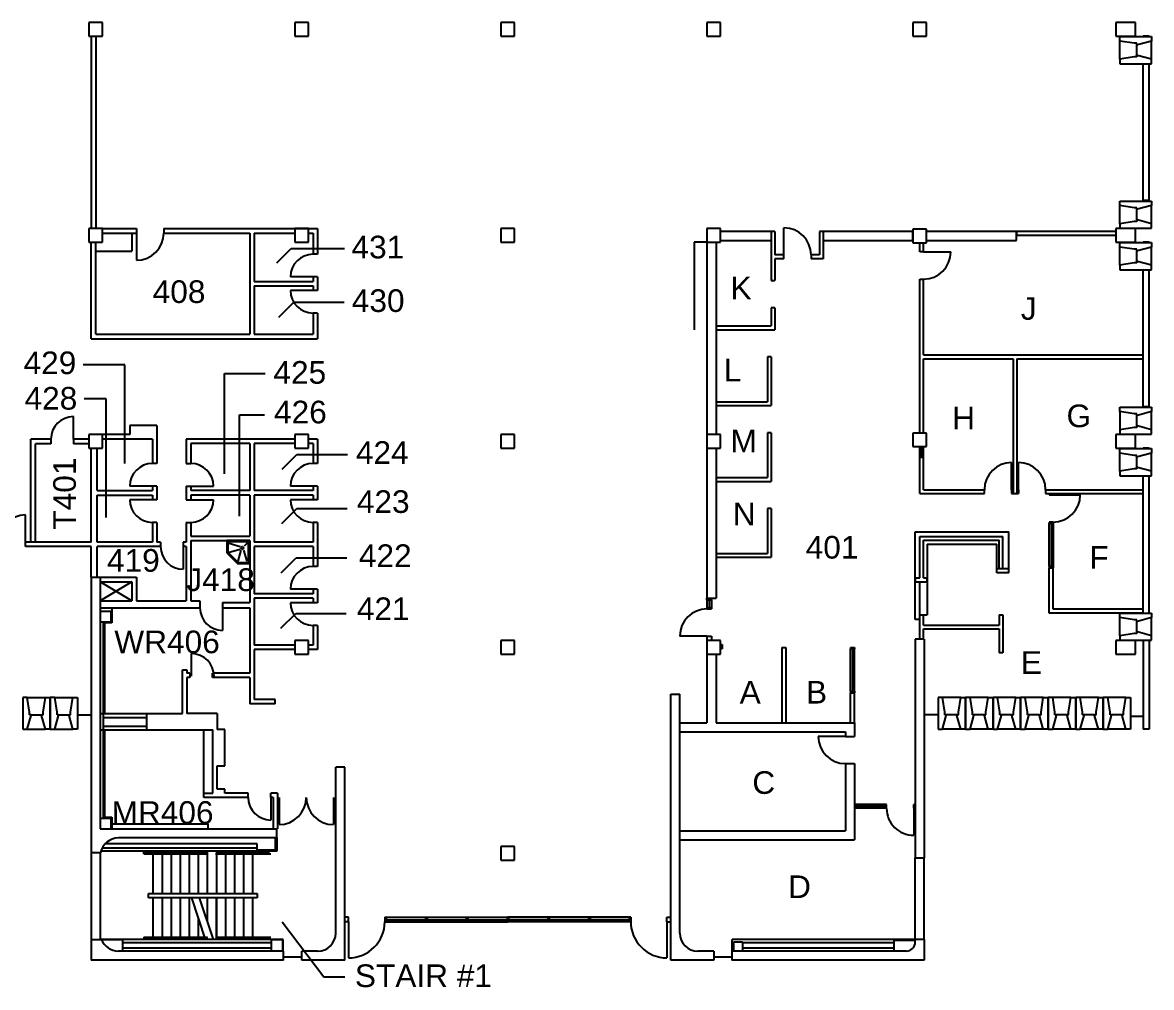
# Model space of a CAD drawing. Header units: inches. Extents: x -196 to 3068, y -5 to 2578.
# Drawn here: x 1572 to 3068, y -5 to 1273 of the extents above; entities that cross this region are included whole.
import ezdxf

# ---------------------------------------------------------------- set-up
doc = ezdxf.new("R2010")
doc.units = ezdxf.units.IN
doc.header["$MEASUREMENT"] = 0
for name, color, linetype in [('A-DOOR', 4, 'Continuous'), ('A-FLOR-HRAL', 4, 'Continuous'), ('A-FLOR-STRS', 4, 'Continuous'), ('A-FLOR-TEXT', 7, 'Continuous'), ('A-FURN', 3, 'Continuous'), ('A-GLAZ', 3, 'Continuous'), ('A-WALL', 5, 'Continuous'), ('A-WALL-JAMB', 6, 'Continuous'), ('P-SANR-EQPM', 5, 'Continuous'), ('S-COLS', 6, 'Continuous')]:
    doc.layers.add(name, color=color, linetype=linetype)
doc.styles.get("Standard").update_dxf_attribs({"font": 'arial.ttf'})

msp = doc.modelspace()

# ---------------------------------------------------------------- linework, layer by layer
for p, q in [((1717.3, 506.7), (1675.3, 532.2)), ((1717.3, 532.2), (1675.3, 506.7)), ((1717.3, 506.7), (1675.3, 532.2)), ((1717.3, 532.2), (1675.3, 506.7)), ((1717.3, 506.7), (1675.3, 532.2)), ((1717.3, 532.2), (1675.3, 506.7))]:
    msp.add_line(p, q)
at = {"layer": 'A-DOOR'}
for p, q in [((1723.3, 994.2), (1723.3, 958.2)), ((2581.3, 965.2), (2581.3, 1001.2)), ((2766.3, 969.2), (2802.3, 969.2)), ((1957.3, 936.2), (1927.3, 936.2)), ((1957.3, 918.2), (1927.3, 918.2)), ((1639.8, 721), (1639.8, 751)), ((2883, 654.2), (2883, 690.2)), ((2892, 654.2), (2892, 690.2)), ((1744.3, 658.9), (1714.3, 658.9)), ((1795.3, 658.9), (1825.3, 658.9)), ((1957.3, 658.9), (1927.3, 658.9)), ((2938, 647.2), (2974, 647.2)), ((1744.3, 640.9), (1714.3, 640.9)), ((1795.3, 640.9), (1825.3, 640.9)), ((1957.3, 640.9), (1927.3, 640.9)), ((1576.3, 584.7), (1576.3, 620.7)), ((1785.3, 578.7), (1785.3, 548.7)), ((1957.3, 522.4), (1927.3, 522.4)), ((1837.3, 497.7), (1837.3, 467.7)), ((1957.3, 504.4), (1927.3, 504.4)), ((2479.3, 460.2), (2443.3, 460.2)), ((1796, 406.9), (1796, 436.9)), ((2662.7, 327.2), (2626.7, 327.2)), ((1901.3, 246.4), (1901.3, 216.4)), ((1912.3, 246.4), (1912.3, 210.4)), ((1984.3, 246.4), (1984.3, 210.4)), ((2753.3, 232.2), (2753.3, 196.2)), ((2004.3, 81.7), (2004.3, 33.7)), ((2426.3, 81.7), (2426.3, 33.7))]:
    msp.add_line(p, q, dxfattribs=at)
for centre, radius, start, end in [((1723.3, 994.2), 36, 270, 0), ((2581.3, 965.2), 36, 0, 90), ((1957.3, 936.2), 30, 90, 180), ((2766.3, 969.2), 36, 270, 0), ((1957.3, 918.2), 30, 180, 270), ((1639.8, 721), 30, 90, 180), ((1744.3, 658.9), 30, 90, 180), ((1795.3, 658.9), 30, 360, 90), ((1957.3, 658.9), 30, 90, 180), ((2883, 654.2), 36, 90, 180), ((2892, 654.2), 36, 0, 90), ((2938, 647.2), 36, 270, 0), ((1744.3, 640.9), 30, 180, 270), ((1795.3, 640.9), 30, 270, 0), ((1957.3, 640.9), 30, 180, 270), ((1576.3, 584.7), 36, 90, 180), ((1785.3, 578.7), 30, 180, 270), ((1957.3, 522.4), 30, 90, 180), ((1837.3, 497.7), 30, 180, 270), ((1957.3, 504.4), 30, 180, 270), ((2479.3, 460.2), 36, 90, 180), ((1796, 406.9), 30, 0, 90), ((2662.7, 327.2), 36, 180, 270), ((1901.3, 246.4), 30, 180, 270), ((1912.3, 246.4), 36, 270, 0), ((1984.3, 246.4), 36, 180, 270), ((2753, 231.9), 35.7, 180, 270.4947), ((2004.3, 81.7), 48, 270, 0), ((2426.3, 81.7), 48, 180, 270)]:
    msp.add_arc(centre, radius, start, end, dxfattribs=at)
at = {"layer": 'A-FLOR-HRAL'}
for p, q in [((1733.1, 171.8), (1733.1, 174.8)), ((1733.1, 171.8), (1817.5, 171.8)), ((1734.6, 173.3), (1734.6, 174.8)), ((1734.6, 173.3), (1818, 173.3)), ((1828.1, 171.8), (1901.1, 171.8)), ((1828.6, 173.3), (1899.6, 173.3)), ((1739.1, 119.2), (1883.1, 119.2)), ((1739.1, 113.2), (1739.1, 119.2)), ((1883.1, 113.2), (1739.1, 113.2)), ((1883.1, 119.2), (1883.1, 113.2)), ((1733.1, 61.3), (1817.5, 61.3)), ((1733.1, 61.3), (1733.1, 58.3)), ((1828.1, 61.3), (1901.1, 61.3)), ((1734.6, 59.8), (1818, 59.8)), ((1734.6, 59.8), (1734.6, 58.3)), ((1828.6, 59.8), (1899.6, 59.8))]:
    msp.add_line(p, q, dxfattribs=at)
at = {"layer": 'A-FLOR-STRS'}
for p, q in [((1745.1, 175.2), (1745.1, 119.2)), ((1757.1, 175.2), (1757.1, 119.2)), ((1769.1, 175.2), (1769.1, 119.2)), ((1781.1, 175.2), (1781.1, 119.2)), ((1793.1, 175.2), (1793.1, 119.2)), ((1805.1, 175.2), (1805.1, 119.2)), ((1817.1, 175.2), (1817.1, 119.2)), ((1829.1, 175.2), (1829.1, 119.2)), ((1841.1, 175.2), (1841.1, 119.2)), ((1853.1, 175.2), (1853.1, 119.2)), ((1865.1, 175.2), (1865.1, 119.2)), ((1877.1, 175.2), (1877.1, 119.2)), ((1745.1, 113.2), (1745.1, 58.3)), ((1757.1, 113.2), (1757.1, 58.3)), ((1769.1, 113.2), (1769.1, 58.3)), ((1781.1, 113.2), (1781.1, 58.3)), ((1793.1, 113.2), (1793.1, 58.3)), ((1814.7, 58.3), (1796.5, 113.2)), ((1825.2, 58.3), (1806.9, 113.5)), ((1817.1, 113.2), (1817.1, 82.9)), ((1829.1, 113.2), (1829.1, 58.3)), ((1829.1, 58.3), (1829.1, 112.3)), ((1841.1, 113.2), (1841.1, 58.3)), ((1853.1, 113.2), (1853.1, 58.3)), ((1865.1, 113.2), (1865.1, 58.3)), ((1877.1, 113.2), (1877.1, 58.3)), ((1805.1, 87.3), (1805.1, 58.3))]:
    msp.add_line(p, q, dxfattribs=at)
at = {"layer": 'A-FLOR-TEXT'}
for p, q in [((1909.2, 954.8), (1928.1, 973.8)), ((1928.1, 973.8), (1998.8, 973.8)), ((1912, 882.8), (1931.7, 902.5)), ((1931.7, 902.5), (1998.6, 902.5)), ((1707.7, 819.8), (1652.8, 819.8)), ((1707.7, 688.9), (1707.7, 819.8)), ((1839.7, 675.3), (1839.7, 808)), ((1839.7, 808), (1893.8, 808)), ((1682.9, 774.7), (1653.7, 774.7)), ((1682.9, 617.3), (1682.9, 774.7)), ((1859.6, 618.9), (1859.6, 753.2)), ((1859.6, 753.2), (1893, 753.2)), ((1916.2, 681.2), (1935.9, 701)), ((1935.9, 701), (2002.8, 701)), ((1915.8, 609.5), (1935.6, 629.3)), ((1935.6, 629.3), (2002.4, 629.3)), ((1915.2, 544), (1934.9, 563.7)), ((1934.9, 563.7), (2001.8, 563.7)), ((1914.5, 470.6), (1934.3, 490.3)), ((1934.3, 490.3), (2001.1, 490.3)), ((1971.5, 8.1), (1916.1, 81.3)), ((1999.4, 8.1), (1971.5, 8.1))]:
    msp.add_line(p, q, dxfattribs=at)
at = {"layer": 'A-FURN'}
for p in [(1717.3, 994.2), (1717.3, 994.2), (1669.3, 970.2), (1669.3, 970.2)]:
    msp.add_line(p, (1717.3, 970.2), dxfattribs=at)
at = {"layer": 'A-GLAZ'}
for p, q in [((3049, 1229.7), (3049, 1243.7)), ((3049, 1011.7), (3049, 1025.7)), ((3049, 956.7), (3049, 970.7)), ((3049, 738.7), (3049, 752.7)), ((2761.3, 699.2), (2761.3, 709.2)), ((2763.8, 709.2), (2763.8, 699.2)), ((2766.3, 699.2), (2766.3, 709.2)), ((3049, 683.7), (3049, 697.7)), ((2933, 552.7), (2933, 609.2)), ((2935.5, 609.2), (2935.5, 552.7)), ((2938, 609.2), (2938, 552.7)), ((2479.3, 508.4), (2479.3, 498.2)), ((2482.3, 508.4), (2482.3, 498.2)), ((2485.3, 508.4), (2485.3, 498.2)), ((3049, 465.7), (3049, 479.7)), ((2669.7, 387.2), (2669.7, 443.2)), ((2672.2, 443.2), (2672.2, 387.2)), ((2674.7, 387.2), (2674.7, 443.2)), ((1583.5, 356), (1597.5, 356)), ((1620, 356), (1634, 356)), ((1645, 356), (1663.3, 356)), ((2785.5, 356), (2767.3, 356)), ((2810.5, 356), (2796.5, 356)), ((2847, 356), (2833, 356)), ((2883.5, 356), (2869.5, 356)), ((2920, 356), (2906, 356)), ((2956.5, 356), (2942.5, 356)), ((2993, 356), (2979, 356)), ((3029.5, 356), (3015.5, 356)), ((3057.3, 353.8), (3040.5, 353.8)), ((2715.3, 237.2), (2676.7, 237.2)), ((2676.7, 234.7), (2715.3, 234.7)), ((2715.3, 232.2), (2676.7, 232.2)), ((1663.3, 173.2), (1663.3, 58.2)), ((1675.3, 173.2), (1675.3, 58.2)), ((2755.3, 58.2), (2755.3, 166.2)), ((2767.3, 58.2), (2767.3, 166.2)), ((2052.3, 87.7), (2215.3, 87.7)), ((2052.3, 84.3), (2215.3, 84.3)), ((2052.3, 81.7), (2215.3, 81.7)), ((2378.3, 87.7), (2215.3, 87.7)), ((2378.3, 84.3), (2215.3, 84.3)), ((2378.3, 81.7), (2215.3, 81.7)), ((1942.3, 34.7), (1918.3, 34.7)), ((2512.3, 34.7), (2488.3, 34.7))]:
    msp.add_line(p, q, dxfattribs=at)
at = {"layer": 'A-WALL'}
for p, q in [((1663.3, 1255.2), (1663.3, 1000.2)), ((1663.3, 1255.2), (1663.3, 1000.2)), ((1669.3, 1255.2), (1669.3, 1000.2)), ((1669.3, 1255.2), (1669.3, 1000.2)), ((3026.3, 1254.7), (3068.3, 1254.7)), ((3026.3, 1248.7), (3026.3, 1254.7)), ((3026.3, 1248.7), (3026.3, 1254.7)), ((3045.6, 1245.7), (3026.3, 1248.7)), ((3026.3, 1224.7), (3026.3, 1248.7)), ((3049, 1245.7), (3045.6, 1245.7)), ((3049, 1243.7), (3049, 1245.7)), ((3050, 1243.7), (3049, 1243.7)), ((3068.3, 1248.7), (3050, 1243.7)), ((3065.3, 1255.2), (3057.3, 1255.2)), ((3068.3, 1254.7), (3068.3, 1248.7)), ((3068.3, 1224.7), (3068.3, 1248.7)), ((3045.6, 1227.7), (3026.3, 1224.7)), ((3049, 1227.7), (3045.6, 1227.7)), ((3050, 1229.7), (3049, 1229.7)), ((3049, 1229.7), (3049, 1227.7)), ((3068.3, 1224.7), (3050, 1229.7)), ((3026.3, 1224.7), (3026.3, 1218.7)), ((3026.3, 1224.7), (3026.3, 1218.7)), ((3026.3, 1218.7), (3068.3, 1218.7)), ((3065.3, 1218.2), (3057.3, 1218.2)), ((3057.3, 1037.2), (3057.3, 1218.2)), ((3065.3, 1037.2), (3065.3, 1218.2)), ((3068.3, 1218.7), (3068.3, 1224.7)), ((3026.3, 1030.7), (3026.3, 1036.7)), ((3026.3, 1036.7), (3068.3, 1036.7)), ((3026.3, 1030.7), (3026.3, 1036.7)), ((3065.3, 1037.2), (3057.3, 1037.2)), ((3068.3, 1036.7), (3068.3, 1030.7)), ((3045.6, 1027.7), (3026.3, 1030.7)), ((3026.3, 1006.7), (3026.3, 1030.7)), ((3049, 1027.7), (3045.6, 1027.7)), ((3049, 1025.7), (3049, 1027.7)), ((3050, 1025.7), (3049, 1025.7)), ((3068.3, 1030.7), (3050, 1025.7)), ((3068.3, 1006.7), (3068.3, 1030.7)), ((3045.6, 1009.7), (3026.3, 1006.7)), ((3026.3, 1006.7), (3026.3, 1000.7)), ((3026.3, 1006.7), (3026.3, 1000.7)), ((3049, 1009.7), (3045.6, 1009.7)), ((3049, 1011.7), (3049, 1009.7)), ((3050, 1011.7), (3049, 1011.7)), ((3068.3, 1006.7), (3050, 1011.7)), ((3068.3, 1000.7), (3068.3, 1006.7)), ((1678.3, 1000.2), (1723.3, 1000.2)), ((1678.3, 1000.2), (1723.3, 1000.2)), ((1678.3, 994.2), (1723.3, 994.2)), ((1678.3, 994.2), (1723.3, 994.2)), ((1723.3, 1000.2), (1723.3, 994.2)), ((1723.3, 1000.2), (1723.3, 994.2)), ((1759.3, 1000.2), (1963.3, 1000.2)), ((1759.3, 1000.2), (1759.3, 994.2)), ((1759.3, 994.2), (1873.3, 994.2)), ((1873.3, 994.2), (1873.3, 860.2)), ((1879.3, 994.2), (1933.3, 994.2)), ((1879.3, 994.2), (1879.3, 930.2)), ((1951.3, 994.2), (1957.3, 994.2)), ((1957.3, 994.2), (1957.3, 966.2)), ((1963.3, 1000.2), (1963.3, 966.2)), ((2564.3, 996.2), (2497.3, 996.2)), ((2564.3, 996.2), (2564.3, 931.2)), ((2569.3, 996.2), (2564.3, 996.2)), ((2569.3, 996.2), (2569.3, 965.2)), ((2628.3, 996.2), (2628.3, 965.2)), ((2633.3, 996.2), (2628.3, 996.2)), ((2752.3, 996.2), (2633.3, 996.2)), ((2633.3, 996.2), (2633.3, 960.2)), ((2752.3, 983.2), (2752.3, 995.2)), ((2889.3, 996.2), (2770.3, 996.2)), ((3021.3, 996.2), (2889.3, 996.2)), ((2889.3, 996.2), (2889.3, 991.2)), ((2889.3, 991.2), (2889.3, 996.2)), ((2889.3, 984.2), (2889.3, 996.2)), ((3021.3, 991.2), (2889.3, 991.2)), ((3026.3, 1000.7), (3068.3, 1000.7)), ((1663.3, 854.2), (1663.3, 982.2)), ((1663.3, 854.2), (1663.3, 982.2)), ((1669.3, 860.2), (1669.3, 982.2)), ((1669.3, 860.2), (1669.3, 982.2)), ((2479.3, 982.2), (2462.2, 982.2)), ((2462.2, 982.2), (2462.2, 866.2)), ((2479.3, 982.2), (2479.3, 727.2)), ((2491.3, 982.2), (2491.3, 727.2)), ((2497.3, 984.2), (2564.3, 984.2)), ((2633.3, 984.2), (2752.3, 984.2)), ((2761.3, 969.2), (2761.3, 981.2)), ((2766.3, 969.2), (2766.3, 981.2)), ((2770.3, 984.2), (2889.3, 984.2)), ((3026.3, 981.7), (3068.3, 981.7)), ((3026.3, 975.7), (3026.3, 981.7)), ((3026.3, 951.7), (3026.3, 975.7)), ((3045.6, 972.7), (3026.3, 975.7)), ((3049, 972.7), (3045.6, 972.7)), ((3049, 970.7), (3049, 972.7)), ((3068.3, 975.7), (3050, 970.7)), ((3065.3, 982.2), (3057.3, 982.2)), ((3068.3, 981.7), (3068.3, 975.7)), ((3068.3, 951.7), (3068.3, 975.7)), ((1963.3, 966.2), (1957.3, 966.2)), ((2581.3, 965.2), (2569.3, 965.2)), ((2569.3, 960.2), (2569.3, 931.2)), ((2581.3, 960.2), (2569.3, 960.2)), ((2581.3, 960.2), (2581.3, 965.2)), ((2628.3, 965.2), (2617.3, 965.2)), ((2617.3, 965.2), (2617.3, 960.2)), ((2633.3, 960.2), (2617.3, 960.2)), ((3050, 970.7), (3049, 970.7)), ((3045.6, 954.7), (3026.3, 951.7)), ((3026.3, 951.7), (3026.3, 945.7)), ((3026.3, 945.7), (3068.3, 945.7)), ((3049, 954.7), (3045.6, 954.7)), ((3050, 956.7), (3049, 956.7)), ((3049, 956.7), (3049, 954.7)), ((3068.3, 951.7), (3050, 956.7)), ((3065.3, 945.2), (3057.3, 945.2)), ((3057.3, 764.2), (3057.3, 945.2)), ((3065.3, 764.2), (3065.3, 945.2)), ((3068.3, 945.7), (3068.3, 951.7)), ((1879.3, 930.2), (1957.3, 930.2)), ((1957.3, 936.2), (1957.3, 930.2)), ((1963.3, 936.2), (1957.3, 936.2)), ((1963.3, 936.2), (1963.3, 918.2)), ((2564.3, 931.2), (2569.3, 931.2)), ((2761.3, 729.2), (2761.3, 933.2)), ((2766.3, 832.7), (2766.3, 933.2)), ((1879.3, 924.2), (1879.3, 860.2)), ((1879.3, 924.2), (1957.3, 924.2)), ((1957.3, 924.2), (1957.3, 918.2)), ((1963.3, 918.2), (1957.3, 918.2)), ((1957.3, 888.2), (1957.3, 860.2)), ((1963.3, 888.2), (1957.3, 888.2)), ((1963.3, 888.2), (1963.3, 854.2)), ((2569.3, 895.2), (2564.3, 895.2)), ((2564.3, 895.2), (2564.3, 871.2)), ((2569.3, 895.2), (2569.3, 866.2)), ((2491.3, 871.2), (2564.3, 871.2)), ((1663.3, 854.2), (1722.2, 854.2)), ((1663.3, 854.2), (1963.3, 854.2)), ((1669.3, 860.2), (1722.2, 860.2)), ((1669.3, 860.2), (1873.3, 860.2)), ((1879.3, 860.2), (1957.3, 860.2)), ((2491.3, 866.2), (2569.3, 866.2)), ((2559.3, 830.2), (2559.3, 770.7)), ((2564.3, 830.2), (2559.3, 830.2)), ((2564.3, 830.2), (2564.3, 765.7)), ((2766.3, 832.7), (3057.3, 832.7)), ((2766.3, 729.2), (2766.3, 827.7)), ((2766.3, 827.7), (2885, 827.7)), ((2885, 827.7), (2885, 649.2)), ((2890, 827.7), (3057.3, 827.7)), ((2890, 827.7), (2890, 649.2)), ((2491.3, 770.7), (2559.3, 770.7)), ((2491.3, 765.7), (2564.3, 765.7)), ((3026.3, 757.7), (3026.3, 763.7)), ((3026.3, 763.7), (3068.3, 763.7)), ((3065.3, 764.2), (3057.3, 764.2)), ((3068.3, 763.7), (3068.3, 757.7)), ((3045.6, 754.7), (3026.3, 757.7)), ((3026.3, 757.7), (3026.3, 733.7)), ((3049, 754.7), (3045.6, 754.7)), ((3049, 752.7), (3049, 754.7)), ((3050, 752.7), (3049, 752.7)), ((3068.3, 757.7), (3050, 752.7)), ((3068.3, 733.7), (3068.3, 757.7)), ((1714.3, 739.2), (1714.3, 727.2)), ((1722.2, 739.2), (1714.3, 739.2)), ((1714.3, 739.2), (1714.3, 727.2)), ((1750.3, 739.2), (1714.3, 739.2)), ((1750.3, 739.2), (1750.3, 688.9)), ((3045.6, 736.7), (3026.3, 733.7)), ((3026.3, 733.7), (3026.3, 727.7)), ((3049, 736.7), (3045.6, 736.7)), ((3049, 738.7), (3049, 736.7)), ((3050, 738.7), (3049, 738.7)), ((3068.3, 733.7), (3050, 738.7)), ((3068.3, 727.7), (3068.3, 733.7)), ((1583.3, 584.7), (1583.3, 721)), ((1609.8, 721), (1583.3, 721)), ((1609.8, 721), (1609.8, 715)), ((1660.3, 721), (1639.8, 721)), ((1639.8, 721), (1639.8, 715)), ((1714.3, 727.2), (1678.3, 727.2)), ((1714.3, 727.2), (1678.3, 727.2)), ((1722.2, 721.2), (1678.3, 721.2)), ((1744.3, 721.2), (1678.3, 721.2)), ((1744.3, 721.2), (1744.3, 688.9)), ((1873.3, 721.2), (1789.3, 721.2)), ((1789.3, 721.2), (1789.3, 688.9)), ((1933.3, 721.2), (1873.3, 721.2)), ((1963.3, 721.2), (1951.3, 721.2)), ((1963.3, 721.2), (1963.3, 688.9)), ((2559.3, 729.7), (2559.3, 670.2)), ((2564.3, 729.7), (2559.3, 729.7)), ((2564.3, 729.7), (2564.3, 665.2)), ((3026.3, 727.7), (3068.3, 727.7)), ((1589.3, 584.7), (1589.3, 715)), ((1609.8, 715), (1589.3, 715)), ((1660.3, 715), (1639.8, 715)), ((1663.3, 584.7), (1663.3, 709.2)), ((1663.3, 584.7), (1663.3, 709.2)), ((1671.3, 652.9), (1671.3, 709.2)), ((1671.3, 652.9), (1671.3, 709.2)), ((1873.3, 715.2), (1795.3, 715.2)), ((1795.3, 715.2), (1795.3, 688.9)), ((1873.3, 715.2), (1873.3, 652.9)), ((1933.3, 715.2), (1879.3, 715.2)), ((1879.3, 715.2), (1879.3, 652.9)), ((1957.3, 715.2), (1951.3, 715.2)), ((1957.3, 715.2), (1957.3, 688.9)), ((2479.3, 709.2), (2479.3, 510.4)), ((2491.3, 709.2), (2491.3, 510.4)), ((3026.3, 708.7), (3068.3, 708.7)), ((3026.3, 702.7), (3026.3, 708.7)), ((3026.3, 702.7), (3026.3, 708.7)), ((3065.3, 709.2), (3057.3, 709.2)), ((3068.3, 708.7), (3068.3, 702.7)), ((1750.3, 688.9), (1744.3, 688.9)), ((1789.3, 688.9), (1795.3, 688.9)), ((1963.3, 688.9), (1957.3, 688.9)), ((2761.3, 649.2), (2761.3, 697.2)), ((2766.3, 654.2), (2766.3, 697.2)), ((3026.3, 678.7), (3026.3, 702.7)), ((3045.6, 699.7), (3026.3, 702.7)), ((3049, 699.7), (3045.6, 699.7)), ((3049, 697.7), (3049, 699.7)), ((3050, 697.7), (3049, 697.7)), ((3068.3, 702.7), (3050, 697.7)), ((3068.3, 678.7), (3068.3, 702.7)), ((3045.6, 681.7), (3026.3, 678.7)), ((3026.3, 678.7), (3026.3, 672.7)), ((3026.3, 678.7), (3026.3, 672.7)), ((3049, 681.7), (3045.6, 681.7)), ((3050, 683.7), (3049, 683.7)), ((3049, 683.7), (3049, 681.7)), ((3068.3, 678.7), (3050, 683.7)), ((3068.3, 672.7), (3068.3, 678.7)), ((1744.3, 658.9), (1744.3, 652.9)), ((1750.3, 658.9), (1744.3, 658.9)), ((1750.3, 658.9), (1750.3, 640.9)), ((1789.3, 658.9), (1789.3, 640.9)), ((1789.3, 658.9), (1795.3, 658.9)), ((1795.3, 658.9), (1795.3, 652.9)), ((1957.3, 658.9), (1957.3, 652.9)), ((1963.3, 658.9), (1957.3, 658.9)), ((1963.3, 658.9), (1963.3, 640.9)), ((2491.3, 670.2), (2559.3, 670.2)), ((2491.3, 665.2), (2564.3, 665.2)), ((3026.3, 672.7), (3068.3, 672.7)), ((3065.3, 672.2), (3057.3, 672.2)), ((3057.3, 490.7), (3057.3, 672.2)), ((3065.3, 490.7), (3065.3, 672.2)), ((1671.3, 652.9), (1722.2, 652.9)), ((1671.3, 652.9), (1744.3, 652.9)), ((1671.3, 584.7), (1671.3, 646.9)), ((1671.3, 646.9), (1722.2, 646.9)), ((1671.3, 584.7), (1671.3, 646.9)), ((1671.3, 646.9), (1744.3, 646.9)), ((1744.3, 646.9), (1744.3, 640.9)), ((1873.3, 652.9), (1795.3, 652.9)), ((1795.3, 646.9), (1795.3, 640.9)), ((1873.3, 646.9), (1795.3, 646.9)), ((1873.3, 646.9), (1873.3, 592.7)), ((1957.3, 652.9), (1879.3, 652.9)), ((1879.3, 646.9), (1879.3, 584.7)), ((1957.3, 646.9), (1879.3, 646.9)), ((1957.3, 646.9), (1957.3, 640.9)), ((2761.3, 649.2), (2847, 649.2)), ((2766.3, 654.2), (2847, 654.2)), ((2847, 649.2), (2847, 654.2)), ((2883, 654.2), (2883, 649.2)), ((2883, 654.2), (2885, 654.2)), ((2883, 649.2), (2892, 649.2)), ((2890, 654.2), (2892, 654.2)), ((2892, 654.2), (2892, 649.2)), ((2928, 654.2), (3057.3, 654.2)), ((2928, 654.2), (2928, 649.2)), ((2928, 649.2), (3057.3, 649.2)), ((1750.3, 640.9), (1744.3, 640.9)), ((1789.3, 640.9), (1795.3, 640.9)), ((1963.3, 640.9), (1957.3, 640.9)), ((2559.3, 629.2), (2559.3, 569.7)), ((2564.3, 629.2), (2559.3, 629.2)), ((2564.3, 629.2), (2564.3, 564.7)), ((1744.3, 610.9), (1744.3, 584.7)), ((1750.3, 610.9), (1744.3, 610.9)), ((1750.3, 610.9), (1750.3, 584.7)), ((1789.3, 610.9), (1789.3, 584.7)), ((1789.3, 610.9), (1795.3, 610.9)), ((1795.3, 610.9), (1795.3, 592.7)), ((1957.3, 610.9), (1957.3, 584.7)), ((1963.3, 610.9), (1957.3, 610.9)), ((1963.3, 610.9), (1963.3, 552.4)), ((1576.3, 578.7), (1576.3, 584.7)), ((1663.3, 584.7), (1576.3, 584.7)), ((1722.2, 584.7), (1671.3, 584.7)), ((1744.3, 584.7), (1671.3, 584.7)), ((1755.3, 584.7), (1750.3, 584.7)), ((1755.3, 584.7), (1755.3, 578.7)), ((1785.3, 584.7), (1785.3, 578.7)), ((1789.3, 584.7), (1785.3, 584.7)), ((1789.3, 592.7), (1789.3, 584.7)), ((1795.3, 592.7), (1873.3, 592.7)), ((1795.3, 586.7), (1795.3, 506.7)), ((1795.3, 586.7), (1873.3, 586.7)), ((1795.3, 586.7), (1795.3, 584.7)), ((1873.3, 586.7), (1873.3, 506.7)), ((1957.3, 584.7), (1879.3, 584.7)), ((2755.3, 532.2), (2755.3, 598.2)), ((2755.3, 598.2), (2879.3, 598.2)), ((2761.3, 537.2), (2761.3, 592.2)), ((2761.3, 592.2), (2871.3, 592.2)), ((2766.3, 537.2), (2766.3, 587.2)), ((2766.3, 587.2), (2866.3, 587.2)), ((2866.3, 549.2), (2866.3, 587.2)), ((2871.3, 549.2), (2871.3, 592.2)), ((2879.3, 544.2), (2879.3, 598.2)), ((1663.3, 578.7), (1576.3, 578.7)), ((1663.3, 538.2), (1663.3, 578.7)), ((1663.3, 538.2), (1663.3, 578.7)), ((1722.2, 578.7), (1671.3, 578.7)), ((1671.3, 538.2), (1671.3, 578.7)), ((1755.3, 578.7), (1671.3, 578.7)), ((1671.3, 538.2), (1671.3, 578.7)), ((1789.3, 578.7), (1785.3, 578.7)), ((1789.3, 578.7), (1789.3, 506.7)), ((1789.3, 578.7), (1789.3, 506.7)), ((1795.3, 578.7), (1795.3, 506.7)), ((1873.3, 578.7), (1873.3, 504.5)), ((1879.3, 578.7), (1879.3, 516.4)), ((1957.3, 578.7), (1879.3, 578.7)), ((1879.3, 578.7), (1879.3, 516.4)), ((1957.3, 578.7), (1957.3, 552.4)), ((2491.3, 569.7), (2559.3, 569.7)), ((2771.3, 582.2), (2771.3, 488.2)), ((2771.3, 582.2), (2863.3, 582.2)), ((2863.3, 544.2), (2863.3, 582.2)), ((2491.3, 564.7), (2564.3, 564.7)), ((1963.3, 552.4), (1957.3, 552.4)), ((2879.3, 549.2), (2863.3, 549.2)), ((2879.3, 544.2), (2863.3, 544.2)), ((2933, 490.7), (2933, 550.7)), ((2938, 495.7), (2938, 550.7)), ((1663.3, 538.2), (1675.3, 538.2)), ((1663.3, 538.2), (1663.3, 173.2)), ((1663.3, 538.2), (1675.3, 538.2)), ((1663.3, 538.2), (1675.3, 538.2)), ((1675.3, 538.2), (1675.3, 204.7)), ((1675.3, 538.2), (1723.3, 538.2)), ((1675.3, 538.2), (1723.3, 538.2)), ((1675.3, 538.2), (1723.3, 538.2)), ((1675.3, 532.2), (1717.3, 532.2)), ((1717.3, 532.2), (1717.3, 506.7)), ((1723.3, 538.2), (1723.3, 506.7)), ((1723.3, 538.2), (1723.3, 506.7)), ((1723.3, 538.2), (1723.3, 506.7)), ((2755.3, 537.2), (2761.3, 537.2)), ((2755.3, 537.2), (2755.3, 532.2)), ((2755.3, 532.2), (2771.3, 532.2)), ((2755.3, 482.2), (2755.3, 532.2)), ((2761.3, 488.2), (2761.3, 532.2)), ((2766.3, 537.2), (2771.3, 537.2)), ((2771.3, 532.2), (2771.3, 537.2)), ((1957.3, 516.4), (1879.3, 516.4)), ((1879.3, 510.4), (1879.3, 448.2)), ((1957.3, 510.4), (1879.3, 510.4)), ((1879.3, 510.4), (1879.3, 448.2)), ((1957.3, 522.4), (1957.3, 516.4)), ((1963.3, 522.4), (1957.3, 522.4)), ((1957.3, 510.4), (1957.3, 504.4)), ((1963.3, 522.4), (1963.3, 504.4)), ((2479.3, 510.4), (2491.3, 510.4)), ((1675.3, 506.7), (1717.3, 506.7)), ((1675.3, 497.7), (1807.3, 497.7)), ((1675.3, 497.7), (1807.3, 497.7)), ((1690.8, 497.7), (1690.8, 477.7)), ((1723.3, 506.7), (1789.3, 506.7)), ((1723.3, 506.7), (1789.3, 506.7)), ((1795.3, 506.7), (1807.3, 506.7)), ((1807.3, 506.7), (1807.3, 497.7)), ((1837.3, 504.5), (1873.3, 504.5)), ((1837.3, 504.5), (1837.3, 497.7)), ((1837.3, 497.7), (1873.3, 497.7)), ((1843.3, 497.7), (1873.3, 497.7)), ((1873.3, 497.7), (1873.3, 411.2)), ((1873.3, 497.7), (1873.3, 411.2)), ((1963.3, 504.4), (1957.3, 504.4)), ((3057.3, 495.7), (2938, 495.7)), ((1675.3, 493.2), (1689.3, 493.2)), ((1675.3, 479.2), (1689.3, 479.2)), ((1679.3, 479.2), (1679.3, 218.7)), ((1689.3, 493.2), (1689.3, 479.2)), ((2761.3, 482.2), (2755.3, 482.2)), ((2761.3, 456.2), (2761.3, 488.2)), ((2761.3, 488.2), (2766.3, 488.2)), ((2766.3, 488.2), (2771.3, 488.2)), ((2766.3, 474.7), (2766.3, 488.2)), ((2866.3, 488.2), (2866.3, 474.7)), ((2866.3, 488.2), (2871.3, 488.2)), ((2871.3, 488.2), (2871.3, 438.2)), ((3057.3, 490.7), (2933, 490.7)), ((3026.3, 484.7), (3026.3, 490.7)), ((3026.3, 490.7), (3068.3, 490.7)), ((3045.6, 481.7), (3026.3, 484.7)), ((3026.3, 460.7), (3026.3, 484.7)), ((3049, 481.7), (3045.6, 481.7)), ((3049, 479.7), (3049, 481.7)), ((3050, 479.7), (3049, 479.7)), ((3068.3, 484.7), (3050, 479.7)), ((3068.3, 490.7), (3068.3, 484.7)), ((3068.3, 460.7), (3068.3, 484.7)), ((1680.8, 477.7), (1680.8, 357.4)), ((1690.8, 477.7), (1680.8, 477.7)), ((1957.3, 474.4), (1957.3, 448.2)), ((1963.3, 474.4), (1957.3, 474.4)), ((1963.3, 474.4), (1963.3, 442.2)), ((2766.3, 474.7), (2866.3, 474.7)), ((2766.3, 456.2), (2766.3, 469.7)), ((2766.3, 469.7), (2866.3, 469.7)), ((2866.3, 469.7), (2866.3, 438.2)), ((3049, 465.7), (3049, 463.7)), ((3050, 465.7), (3049, 465.7)), ((3068.3, 460.7), (3050, 465.7)), ((2479.3, 460.2), (2479.3, 345.2)), ((2479.3, 460.2), (2485.3, 460.2)), ((2485.3, 460.2), (2485.3, 454.2)), ((2497.3, 449.2), (2499.3, 449.2)), ((2499.3, 449.2), (2499.3, 443.2)), ((2767.3, 456.2), (2755.3, 456.2)), ((2755.3, 456.2), (2755.3, 166.2)), ((2767.3, 456.2), (2767.3, 166.2)), ((3045.6, 463.7), (3026.3, 460.7)), ((3026.3, 460.7), (3026.3, 454.7)), ((3026.3, 454.7), (3068.3, 454.7)), ((3049, 463.7), (3045.6, 463.7)), ((3057.3, 454.2), (3057.3, 336.7)), ((3065.3, 454.2), (3057.3, 454.2)), ((3065.3, 454.2), (3065.3, 336.7)), ((3068.3, 454.7), (3068.3, 460.7)), ((1933.3, 448.2), (1879.3, 448.2)), ((1879.3, 442.2), (1879.3, 376.2)), ((1933.3, 442.2), (1879.3, 442.2)), ((1879.3, 442.2), (1879.3, 376.2)), ((1957.3, 448.2), (1951.3, 448.2)), ((1963.3, 442.2), (1951.3, 442.2)), ((2491.3, 436.2), (2491.3, 345.2)), ((2491.3, 436.2), (2491.3, 345.2)), ((2499.3, 443.2), (2497.3, 443.2)), ((2578.7, 445.2), (2578.7, 345.2)), ((2578.7, 445.2), (2583.7, 445.2)), ((2583.7, 445.2), (2583.7, 345.2)), ((2871.3, 438.2), (2866.3, 438.2)), ((1784.3, 415.4), (1789.8, 415.4)), ((1784.3, 357.8), (1784.3, 415.4)), ((1789.8, 415.4), (1789.8, 411.2)), ((1793.8, 411.2), (1789.8, 411.2)), ((1793.8, 405.4), (1789.8, 405.4)), ((1789.8, 405.4), (1789.8, 357.4)), ((1793.8, 411.2), (1793.8, 405.4)), ((1873.3, 411.2), (1823.8, 411.2)), ((1823.8, 405.4), (1823.8, 411.2)), ((1873.3, 405.4), (1823.8, 405.4)), ((1873.3, 405.4), (1873.3, 370.2)), ((1873.3, 405.4), (1873.3, 370.2)), ((1572.5, 378.7), (1572.5, 336.7)), ((1578.5, 378.7), (1572.5, 378.7)), ((1578.5, 378.7), (1602.5, 378.7)), ((1581.5, 359.4), (1578.5, 378.7)), ((1599.5, 359.4), (1602.5, 378.7)), ((1602.5, 378.7), (1608.5, 378.7)), ((1608.5, 378.7), (1608.5, 336.7)), ((1609, 378.7), (1609, 336.7)), ((1615, 378.7), (1609, 378.7)), ((1615, 378.7), (1639, 378.7)), ((1618, 359.4), (1615, 378.7)), ((1636, 359.4), (1639, 378.7)), ((1639, 378.7), (1645, 378.7)), ((1645, 378.7), (1645, 336.7)), ((1906.9, 376.2), (1879.3, 376.2)), ((2431.3, 30.7), (2431.3, 383.2)), ((2431.3, 383.2), (2443.3, 383.2)), ((2443.3, 66.7), (2443.3, 383.2)), ((2669.7, 345.2), (2669.7, 385.2)), ((2674.7, 345.2), (2674.7, 385.2)), ((2785.5, 378.7), (2785.5, 336.7)), ((2791.5, 378.7), (2785.5, 378.7)), ((2794.5, 359.4), (2791.5, 378.7)), ((2815.5, 378.7), (2791.5, 378.7)), ((2812.5, 359.4), (2815.5, 378.7)), ((2815.5, 378.7), (2821.5, 378.7)), ((2821.5, 378.7), (2821.5, 336.7)), ((2822, 378.7), (2822, 336.7)), ((2828, 378.7), (2822, 378.7)), ((2831, 359.4), (2828, 378.7)), ((2852, 378.7), (2828, 378.7)), ((2849, 359.4), (2852, 378.7)), ((2852, 378.7), (2858, 378.7)), ((2858, 378.7), (2858, 336.7)), ((2858.5, 378.7), (2858.5, 336.7)), ((2864.5, 378.7), (2858.5, 378.7)), ((2867.5, 359.4), (2864.5, 378.7)), ((2888.5, 378.7), (2864.5, 378.7)), ((2885.5, 359.4), (2888.5, 378.7)), ((2888.5, 378.7), (2894.5, 378.7)), ((2894.5, 378.7), (2894.5, 336.7)), ((2895, 378.7), (2895, 336.7)), ((2901, 378.7), (2895, 378.7)), ((2904, 359.4), (2901, 378.7)), ((2925, 378.7), (2901, 378.7)), ((2922, 359.4), (2925, 378.7)), ((2925, 378.7), (2931, 378.7)), ((2931, 378.7), (2931, 336.7)), ((2931.5, 378.7), (2931.5, 336.7)), ((2937.5, 378.7), (2931.5, 378.7)), ((2940.5, 359.4), (2937.5, 378.7)), ((2961.5, 378.7), (2937.5, 378.7)), ((2958.5, 359.4), (2961.5, 378.7)), ((2961.5, 378.7), (2967.5, 378.7)), ((2967.5, 378.7), (2967.5, 336.7)), ((2968, 378.7), (2968, 336.7)), ((2974, 378.7), (2968, 378.7)), ((2977, 359.4), (2974, 378.7)), ((2998, 378.7), (2974, 378.7)), ((2995, 359.4), (2998, 378.7)), ((2998, 378.7), (3004, 378.7)), ((3004, 378.7), (3004, 336.7)), ((3010.5, 378.7), (3004.5, 378.7)), ((3004.5, 378.7), (3004.5, 336.7)), ((3034.5, 378.7), (3010.5, 378.7)), ((3013.5, 359.4), (3010.5, 378.7)), ((3031.5, 359.4), (3034.5, 378.7)), ((3034.5, 378.7), (3040.5, 378.7)), ((3040.5, 378.7), (3040.5, 336.7)), ((1581.5, 356), (1581.5, 359.4)), ((1599.5, 356), (1599.5, 359.4)), ((1618, 356), (1618, 359.4)), ((1636, 356), (1636, 359.4)), ((1906.9, 370.2), (1873.3, 370.2)), ((2794.5, 356), (2794.5, 359.4)), ((2812.5, 356), (2812.5, 359.4)), ((2831, 356), (2831, 359.4)), ((2849, 356), (2849, 359.4)), ((2867.5, 356), (2867.5, 359.4)), ((2885.5, 356), (2885.5, 359.4)), ((2904, 356), (2904, 359.4)), ((2922, 356), (2922, 359.4)), ((2940.5, 356), (2940.5, 359.4)), ((2958.5, 356), (2958.5, 359.4)), ((2977, 356), (2977, 359.4)), ((2995, 356), (2995, 359.4)), ((3013.5, 356), (3013.5, 359.4)), ((3031.5, 356), (3031.5, 359.4)), ((1578.5, 336.7), (1583.5, 355)), ((1583.5, 356), (1581.5, 356)), ((1583.5, 355), (1583.5, 356)), ((1597.5, 355), (1597.5, 356)), ((1597.5, 356), (1599.5, 356)), ((1602.5, 336.7), (1597.5, 355)), ((1615, 336.7), (1620, 355)), ((1620, 356), (1618, 356)), ((1620, 355), (1620, 356)), ((1634, 355), (1634, 356)), ((1634, 356), (1636, 356)), ((1639, 336.7), (1634, 355)), ((1675.3, 357.4), (1784.3, 357.4)), ((1679.3, 357.4), (1737.1, 357.4)), ((1679.3, 352.4), (1737.1, 352.4)), ((1737.1, 336.1), (1737.1, 357.9)), ((1830.3, 357.4), (1789.8, 357.4)), ((1830.3, 357.4), (1830.3, 336.2)), ((2443.3, 345.2), (2443.3, 357.2)), ((2443.3, 345.2), (2479.3, 345.2)), ((2491.3, 345.2), (2674.7, 345.2)), ((2674.7, 345.2), (2674.7, 327.2)), ((2791.5, 336.7), (2796.5, 355)), ((2796.5, 356), (2794.5, 356)), ((2796.5, 355), (2796.5, 356)), ((2810.5, 355), (2810.5, 356)), ((2810.5, 356), (2812.5, 356)), ((2815.5, 336.7), (2810.5, 355)), ((2828, 336.7), (2833, 355)), ((2833, 356), (2831, 356)), ((2833, 355), (2833, 356)), ((2847, 355), (2847, 356)), ((2847, 356), (2849, 356)), ((2852, 336.7), (2847, 355)), ((2864.5, 336.7), (2869.5, 355)), ((2869.5, 356), (2867.5, 356)), ((2869.5, 355), (2869.5, 356)), ((2883.5, 355), (2883.5, 356)), ((2883.5, 356), (2885.5, 356)), ((2888.5, 336.7), (2883.5, 355)), ((2901, 336.7), (2906, 355)), ((2906, 356), (2904, 356)), ((2906, 355), (2906, 356)), ((2920, 355), (2920, 356)), ((2920, 356), (2922, 356)), ((2925, 336.7), (2920, 355)), ((2937.5, 336.7), (2942.5, 355)), ((2942.5, 356), (2940.5, 356)), ((2942.5, 355), (2942.5, 356)), ((2956.5, 355), (2956.5, 356)), ((2956.5, 356), (2958.5, 356)), ((2961.5, 336.7), (2956.5, 355)), ((2974, 336.7), (2979, 355)), ((2979, 356), (2977, 356)), ((2979, 355), (2979, 356)), ((2993, 355), (2993, 356)), ((2993, 356), (2995, 356)), ((2998, 336.7), (2993, 355)), ((3010.5, 336.7), (3015.5, 355)), ((3015.5, 356), (3013.5, 356)), ((3015.5, 355), (3015.5, 356)), ((3029.5, 356), (3031.5, 356)), ((3029.5, 355), (3029.5, 356)), ((3034.5, 336.7), (3029.5, 355)), ((1572.5, 336.7), (1578.5, 336.7)), ((1578.5, 336.7), (1602.5, 336.7)), ((1608.5, 336.7), (1602.5, 336.7)), ((1609, 336.7), (1615, 336.7)), ((1615, 336.7), (1639, 336.7)), ((1645, 336.7), (1639, 336.7)), ((1675.3, 335.9), (1824.5, 335.9)), ((1679.3, 340.9), (1737.1, 340.9)), ((1679.3, 335.9), (1737.1, 335.9)), ((1680.8, 335.9), (1680.8, 220.2)), ((1812.5, 252.2), (1812.5, 335.9)), ((1824.5, 252.2), (1824.5, 335.9)), ((1840.3, 336.2), (1830.3, 336.2)), ((1840.3, 288.2), (1840.3, 336.2)), ((2443.3, 202.2), (2443.3, 333.2)), ((2443.3, 333.2), (2662.7, 333.2)), ((2662.7, 333.2), (2662.7, 327.2)), ((2785.5, 336.7), (2791.5, 336.7)), ((2815.5, 336.7), (2791.5, 336.7)), ((2821.5, 336.7), (2815.5, 336.7)), ((2822, 336.7), (2828, 336.7)), ((2852, 336.7), (2828, 336.7)), ((2858, 336.7), (2852, 336.7)), ((2858.5, 336.7), (2864.5, 336.7)), ((2888.5, 336.7), (2864.5, 336.7)), ((2894.5, 336.7), (2888.5, 336.7)), ((2895, 336.7), (2901, 336.7)), ((2925, 336.7), (2901, 336.7)), ((2931, 336.7), (2925, 336.7)), ((2931.5, 336.7), (2937.5, 336.7)), ((2961.5, 336.7), (2937.5, 336.7)), ((2967.5, 336.7), (2961.5, 336.7)), ((2968, 336.7), (2974, 336.7)), ((2998, 336.7), (2974, 336.7)), ((3004, 336.7), (2998, 336.7)), ((3004.5, 336.7), (3010.5, 336.7)), ((3034.5, 336.7), (3010.5, 336.7)), ((3040.5, 336.7), (3034.5, 336.7)), ((3065.3, 336.7), (3057.3, 336.7)), ((2662.7, 327.2), (2674.7, 327.2)), ((1830.3, 288.2), (1840.3, 288.2)), ((1830.3, 257.2), (1830.3, 288.2)), ((1999.3, 286.7), (1987.3, 286.7)), ((1987.3, 66.7), (1987.3, 286.7)), ((1999.3, 30.7), (1999.3, 286.7)), ((2662.7, 291.2), (2662.7, 202.2)), ((2662.7, 291.2), (2674.7, 291.2)), ((2674.7, 291.2), (2674.7, 190.2)), ((1840.3, 257.2), (1830.3, 257.2)), ((1840.3, 252.2), (1840.3, 257.2)), ((1812.5, 246.4), (1812.5, 252.2)), ((1812.5, 252.2), (1824.5, 252.2)), ((1871.3, 246.4), (1812.5, 246.4)), ((1871.3, 252.2), (1840.3, 252.2)), ((1871.3, 246.4), (1871.3, 252.2)), ((1901.3, 246.4), (1901.3, 252.2)), ((1910, 252.2), (1901.3, 252.2)), ((1904.3, 246.4), (1901.3, 246.4)), ((1904.3, 246.4), (1904.3, 204.7)), ((1910, 252.2), (1910, 204.7)), ((1675.3, 218.7), (1689.3, 218.7)), ((1680.8, 220.2), (1690.8, 220.2)), ((1689.3, 218.7), (1689.3, 204.7)), ((1691.3, 211.4), (1689.3, 211.4)), ((1690.8, 220.2), (1690.8, 204.7)), ((1691.3, 211.4), (1818.3, 211.4)), ((1818.3, 204.7), (1818.3, 211.4)), ((1675.3, 204.7), (1909.3, 204.7)), ((1909.3, 192.7), (1909.3, 204.7)), ((2443.3, 202.2), (2662.7, 202.2)), ((1883.3, 184.7), (1681.4, 184.7)), ((1909.3, 192.7), (1699.3, 192.7)), ((1883.3, 176.7), (1883.3, 184.7)), ((1907.3, 176.7), (1907.3, 192.7)), ((1909.3, 192.7), (1909.3, 175.2)), ((2443.3, 190.2), (2674.7, 190.2)), ((1663.3, 173.2), (1675.7, 173.2)), ((1909.3, 175.2), (1676.2, 175.2)), ((1883.3, 179.2), (1677.7, 179.2)), ((1907.3, 176.7), (1883.3, 176.7)), ((2755.3, 166.2), (2767.3, 166.2)), ((1663.3, 58.2), (1663.3, 30.7)), ((1663.3, 58.2), (1676.9, 58.2)), ((1917.8, 58.3), (1675.3, 58.3)), ((1704.9, 57.7), (1677, 57.7)), ((1704.9, 57.7), (1704.9, 42.7)), ((1902.2, 53.8), (1704.9, 53.8)), ((1902.2, 46.7), (1704.9, 46.7)), ((1917.2, 57.7), (1902.2, 57.7)), ((1902.2, 42.7), (1902.2, 57.7)), ((1917.2, 42.7), (1917.2, 57.7)), ((1917.8, 42.7), (1917.8, 58.3)), ((2512.8, 42.7), (2512.8, 58.2)), ((2755.3, 58.2), (2512.8, 58.2)), ((2514.3, 54.7), (2514.3, 42.7)), ((2526.3, 54.7), (2514.3, 54.7)), ((2526.3, 54.7), (2526.3, 42.7)), ((2727.3, 53.7), (2526.3, 53.7)), ((2727.3, 46.7), (2526.3, 46.7)), ((2755.3, 56.7), (2727.3, 56.7)), ((2727.3, 42.7), (2727.3, 56.7)), ((2755.3, 54.7), (2755.3, 58.2)), ((2767.3, 58.2), (2755.3, 58.2)), ((2767.3, 58.2), (2767.3, 30.7)), ((1918.3, 30.7), (1663.3, 30.7)), ((1918.3, 42.7), (1699.3, 42.7)), ((1918.3, 30.7), (1918.3, 42.7)), ((1963.3, 42.7), (1942.3, 42.7)), ((1942.3, 30.7), (1942.3, 42.7)), ((1999.3, 30.7), (1942.3, 30.7)), ((2488.3, 30.7), (2431.3, 30.7)), ((2488.3, 42.7), (2467.3, 42.7)), ((2488.3, 42.7), (2488.3, 30.7)), ((2743.3, 42.7), (2512.3, 42.7)), ((2512.3, 42.7), (2512.3, 30.7)), ((2767.3, 30.7), (2512.3, 30.7))]:
    msp.add_line(p, q, dxfattribs=at)
msp.add_lwpolyline([(1906.9, 370.2), (1906.9, 376.2)], dxfattribs=at)
for centre, radius, start, end in [((1699.3, 168.7), 24, 90, 169.1931), ((1963.3, 66.7), 24, 270, 0), ((2467.3, 66.7), 24, 180, 270), ((1699.3, 66.7), 24, 200.7424, 270), ((2743.3, 54.7), 12, 270, 0)]:
    msp.add_arc(centre, radius, start, end, dxfattribs=at)
at = {"layer": 'A-WALL-JAMB'}
for p, q in [((2766.3, 969.2), (2761.3, 969.2)), ((2761.3, 933.2), (2766.3, 933.2)), ((2761.3, 699.2), (2766.3, 699.2)), ((2761.3, 697.2), (2766.3, 697.2)), ((2933, 649.2), (2933, 647.2)), ((2933, 647.2), (2938, 647.2)), ((2938, 647.2), (2938, 649.2)), ((2938, 611.2), (2933, 611.2)), ((2933, 611.2), (2933, 609.2)), ((2938, 609.2), (2933, 609.2)), ((2938, 611.2), (2938, 608.5)), ((2933, 552.7), (2938, 552.7)), ((2933, 552.7), (2933, 550.7)), ((2933, 550.7), (2938, 550.7)), ((2938, 552.7), (2938, 550.7)), ((2479.3, 508.4), (2479.3, 510.4)), ((2485.3, 508.4), (2485.3, 510.4)), ((2479.3, 508.4), (2485.3, 508.4)), ((2479.3, 498.2), (2485.3, 498.2)), ((2479.3, 498.2), (2479.3, 496.2)), ((2479.3, 496.2), (2485.3, 496.2)), ((2485.3, 498.2), (2485.3, 496.2)), ((2669.7, 445.2), (2674.7, 445.2)), ((2669.7, 445.2), (2669.7, 443.2)), ((2674.7, 443.2), (2669.7, 443.2)), ((2674.7, 445.2), (2674.7, 443.2)), ((2669.7, 387.2), (2674.7, 387.2)), ((2669.7, 387.2), (2669.7, 385.2)), ((2669.7, 385.2), (2674.7, 385.2)), ((2674.7, 387.2), (2674.7, 385.2)), ((2676.7, 237.2), (2674.7, 237.2)), ((2676.7, 232.2), (2674.7, 232.2)), ((2676.7, 237.2), (2676.7, 232.2)), ((2715.3, 232.2), (2715.3, 237.2)), ((2717.3, 237.2), (2715.3, 237.2)), ((2717.3, 232.2), (2715.3, 232.2)), ((2717.3, 232.2), (2717.3, 237.2)), ((2753.3, 232.2), (2753.3, 237.2)), ((2755.3, 237.2), (2753.3, 237.2)), ((2755.3, 232.2), (2753.3, 232.2)), ((2004.3, 87.7), (1999.3, 87.7)), ((2004.3, 81.7), (1999.3, 81.7)), ((2004.3, 81.7), (2004.3, 87.7)), ((2052.3, 87.7), (2052.3, 81.7)), ((2054.3, 87.7), (2054.3, 81.7)), ((2106.3, 87.7), (2106.3, 81.7)), ((2108.3, 87.7), (2108.3, 81.7)), ((2160.3, 87.7), (2160.3, 81.7)), ((2162.3, 87.7), (2162.3, 81.7)), ((2214.3, 87.7), (2214.3, 81.7)), ((2216.3, 87.7), (2216.3, 81.7)), ((2268.3, 87.7), (2268.3, 81.7)), ((2270.3, 87.7), (2270.3, 81.7)), ((2322.3, 87.7), (2322.3, 81.7)), ((2324.3, 87.7), (2324.3, 81.7)), ((2376.3, 87.7), (2376.3, 81.7)), ((2378.3, 87.7), (2378.3, 81.7)), ((2426.3, 87.7), (2431.3, 87.7)), ((2426.3, 81.7), (2426.3, 87.7)), ((2426.3, 81.7), (2431.3, 81.7))]:
    msp.add_line(p, q, dxfattribs=at)
at = {"layer": 'P-SANR-EQPM'}
for p, q in [((1873.3, 586.7), (1842.9, 586.7)), ((1842.9, 586.7), (1842.9, 570.7)), ((1843.7, 585.9), (1872.5, 585.9)), ((1843.7, 571.5), (1843.7, 585.9)), ((1844.5, 585.1), (1844.5, 571.5)), ((1871.7, 585.1), (1844.5, 585.1)), ((1846.1, 583.5), (1860.5, 578.7)), ((1870.1, 583.5), (1866.1, 579.5)), ((1871.7, 557.9), (1871.7, 585.1)), ((1872.5, 585.9), (1872.5, 557.1)), ((1873.3, 556.3), (1873.3, 586.7)), ((1842.9, 570.7), (1857.3, 556.3)), ((1844.5, 571.5), (1843.7, 571.5)), ((1844.5, 571.5), (1858.1, 557.9)), ((1846.1, 571.5), (1860.5, 575.5)), ((1858.1, 559.5), (1862.1, 573.9)), ((1870.1, 559.5), (1865.3, 573.9)), ((1857.3, 556.3), (1873.3, 556.3)), ((1858.1, 557.1), (1858.1, 557.9)), ((1858.1, 557.9), (1871.7, 557.9)), ((1872.5, 557.1), (1858.1, 557.1))]:
    msp.add_line(p, q, dxfattribs=at)
msp.add_circle((1863.7, 577.1), 1.6, dxfattribs=at)
at = {"layer": 'S-COLS'}
for p, q in [((1660.3, 1273.2), (1660.3, 1255.2)), ((1678.3, 1273.2), (1660.3, 1273.2)), ((1678.3, 1255.2), (1678.3, 1273.2)), ((1933.3, 1273.2), (1933.3, 1255.2)), ((1951.3, 1273.2), (1933.3, 1273.2)), ((1951.3, 1255.2), (1951.3, 1273.2)), ((2206.3, 1273.2), (2206.3, 1255.2)), ((2224.3, 1273.2), (2206.3, 1273.2)), ((2224.3, 1255.2), (2224.3, 1273.2)), ((2479.3, 1273.2), (2479.3, 1255.2)), ((2497.3, 1273.2), (2479.3, 1273.2)), ((2497.3, 1255.2), (2497.3, 1273.2)), ((2752.3, 1273.2), (2752.3, 1255.2)), ((2770.3, 1273.2), (2752.3, 1273.2)), ((2770.3, 1255.2), (2770.3, 1273.2)), ((3021.3, 1273.2), (3021.3, 1255.2)), ((3047.3, 1273.2), (3021.3, 1273.2)), ((3047.3, 1255.2), (3047.3, 1273.2)), ((1660.3, 1255.2), (1678.3, 1255.2)), ((1933.3, 1255.2), (1951.3, 1255.2)), ((2206.3, 1255.2), (2224.3, 1255.2)), ((2479.3, 1255.2), (2497.3, 1255.2)), ((2752.3, 1255.2), (2770.3, 1255.2)), ((3021.3, 1255.2), (3047.3, 1255.2)), ((1660.3, 1000.2), (1660.3, 982.2)), ((1678.3, 1000.2), (1660.3, 1000.2)), ((1678.3, 982.2), (1678.3, 1000.2)), ((1933.3, 1000.2), (1933.3, 982.2)), ((1951.3, 1000.2), (1933.3, 1000.2)), ((1951.3, 982.2), (1951.3, 1000.2)), ((2206.3, 1000.2), (2206.3, 982.2)), ((2224.3, 1000.2), (2206.3, 1000.2)), ((2224.3, 982.2), (2224.3, 1000.2)), ((2479.3, 1000.2), (2479.3, 982.2)), ((2497.3, 1000.2), (2479.3, 1000.2)), ((2497.3, 982.2), (2497.3, 1000.2)), ((2752.3, 999.2), (2752.3, 981.2)), ((2770.3, 999.2), (2752.3, 999.2)), ((2770.3, 981.2), (2770.3, 999.2)), ((3021.3, 1000.2), (3021.3, 982.2)), ((3047.3, 1000.2), (3021.3, 1000.2)), ((3047.3, 982.2), (3047.3, 1000.2)), ((1660.3, 982.2), (1678.3, 982.2)), ((1933.3, 982.2), (1951.3, 982.2)), ((2206.3, 982.2), (2224.3, 982.2)), ((2479.3, 982.2), (2497.3, 982.2)), ((2752.3, 981.2), (2770.3, 981.2)), ((3021.3, 982.2), (3047.3, 982.2)), ((1660.3, 727.2), (1660.3, 709.2)), ((1678.3, 727.2), (1660.3, 727.2)), ((1678.3, 709.2), (1678.3, 727.2)), ((1933.3, 727.2), (1933.3, 709.2)), ((1951.3, 727.2), (1933.3, 727.2)), ((1951.3, 709.2), (1951.3, 727.2)), ((2206.3, 727.2), (2206.3, 709.2)), ((2224.3, 727.2), (2206.3, 727.2)), ((2224.3, 709.2), (2224.3, 727.2)), ((2479.3, 727.2), (2479.3, 709.2)), ((2497.3, 727.2), (2479.3, 727.2)), ((2497.3, 709.2), (2497.3, 727.2)), ((2752.3, 729.2), (2752.3, 711.2)), ((2770.3, 729.2), (2752.3, 729.2)), ((2770.3, 711.2), (2770.3, 729.2)), ((3021.3, 727.2), (3021.3, 709.2)), ((3047.3, 727.2), (3021.3, 727.2)), ((3047.3, 709.2), (3047.3, 727.2)), ((1660.3, 709.2), (1678.3, 709.2)), ((1933.3, 709.2), (1951.3, 709.2)), ((2206.3, 709.2), (2224.3, 709.2)), ((2479.3, 709.2), (2497.3, 709.2)), ((2752.3, 711.2), (2770.3, 711.2)), ((2761.3, 709.2), (2761.3, 711.2)), ((2761.3, 709.2), (2766.3, 709.2)), ((2766.3, 709.2), (2766.3, 711.2)), ((3021.3, 709.2), (3047.3, 709.2)), ((2761.3, 697.2), (2761.3, 699.2)), ((2766.3, 697.2), (2766.3, 699.2)), ((1933.3, 454.2), (1933.3, 436.2)), ((1951.3, 454.2), (1933.3, 454.2)), ((1951.3, 436.2), (1951.3, 454.2)), ((2206.3, 454.2), (2206.3, 436.2)), ((2224.3, 454.2), (2206.3, 454.2)), ((2224.3, 436.2), (2224.3, 454.2)), ((2479.3, 454.2), (2479.3, 436.2)), ((2497.3, 454.2), (2479.3, 454.2)), ((2497.3, 436.2), (2497.3, 454.2)), ((3021.3, 454.2), (3021.3, 436.2)), ((3047.3, 454.2), (3021.3, 454.2)), ((3047.3, 436.2), (3047.3, 454.2)), ((1933.3, 436.2), (1951.3, 436.2)), ((2206.3, 436.2), (2224.3, 436.2)), ((2479.3, 436.2), (2497.3, 436.2)), ((3021.3, 436.2), (3047.3, 436.2)), ((2206.3, 181.2), (2206.3, 163.2)), ((2224.3, 181.2), (2206.3, 181.2)), ((2224.3, 163.2), (2224.3, 181.2)), ((2206.3, 163.2), (2224.3, 163.2))]:
    msp.add_line(p, q, dxfattribs=at)

# ---------------------------------------------------------------- texts
at = {"layer": 'A-FLOR-TEXT'}
for s, p in [('431', (2008.2, 960.7)), ('408', (1744.7, 901.6)), ('K', (2510.5, 906.5)), ('430', (2008.6, 889.7)), ('J', (2895.2, 879.3)), ('429', (1573.6, 807.3)), ('425', (1904.7, 794.6)), ('L', (2501.4, 797.6)), ('428', (1574.9, 760.3)), ('426', (1905.5, 742.1)), ('H', (2804.3, 734)), ('G', (2955.8, 737)), ('M', (2510.5, 703.7)), ('424', (2014, 688.4)), ('423', (2015.3, 623.4)), ('N', (2513.6, 606.9)), ('401', (2610.1, 562.9)), ('419', (1684.2, 545.5)), ('422', (2018, 551.7)), ('F', (2986, 549.4)), ('J418', (1789.3, 519.9)), ('421', (2015.3, 481.4)), ('WR406', (1693.9, 437.5)), ('E', (2895.2, 410.1)), ('A', (2522.6, 370.8)), ('B', (2610.5, 370.8)), ('C', (2539.4, 251.1)), ('MR406', (1690.3, 211.4)), ('D', (2586.8, 113.1)), ('STAIR #1', (2012.7, -4.9))]:
    msp.add_text(s, height=30, dxfattribs=at).set_placement(p)
msp.add_text('T401', height=30, rotation=90, dxfattribs=at).set_placement((1642.9, 601.2))

doc.saveas('drawing.dxf')
